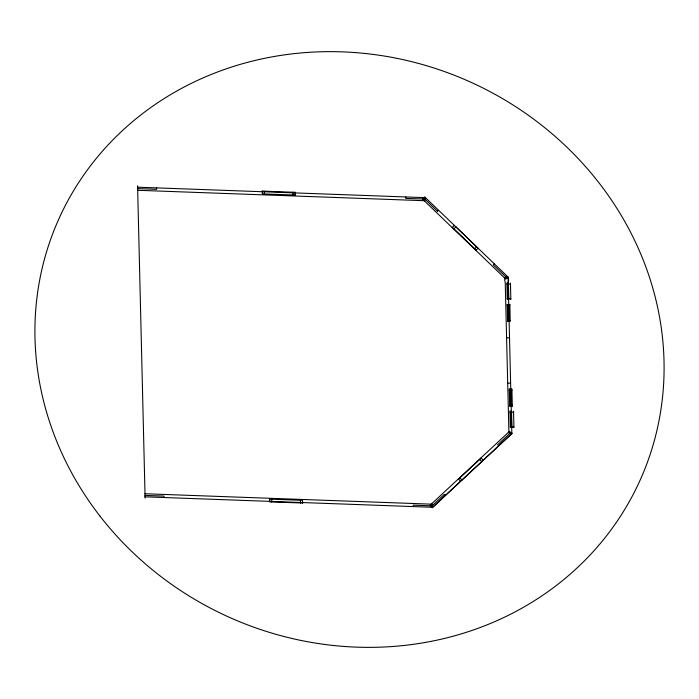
<?xml version="1.0" encoding="UTF-8"?>
<svg xmlns="http://www.w3.org/2000/svg" width="699" height="699" viewBox="0 0 699 699"><rect width="100%" height="100%" fill="white"/><g stroke="black" fill="none" stroke-linecap="round" stroke-linejoin="round"><path stroke-width="1.05" d="M507.229 304.388L507.64 321.391M509.868 304.581L510.191 320.553C510.768 321.828 508.898 321.741 509.309 320.596L508.951 304.982L508.986 304.449L509.877 304.484M510.165 389.072L510.576 406.128M511.021 389.098L511.432 406.163M508.121 304.423L508.531 321.418M509.274 389.037L509.685 406.102M511.913 389.133L512.323 406.198M508.426 283.06L508.82 299.443M506.915 283.008L507.308 299.39M507.614 283.034L508.007 299.417M510.453 283.139L510.847 299.522M510.707 411.073L511.1 427.526M513.538 411.169L513.931 427.631M509.999 411.047L510.392 427.5M511.519 411.099L511.913 427.552M295.188 195.038L262.3 193.903L262.256 191.01M295.153 195.108L295.118 192.234M302.623 502.992L269.709 501.926L269.665 499.034M302.553 500.187L302.562 503.14M454.437 225.288L452.332 227.332M452.34 227.341L476.159 250.041M478.212 248.128L476.098 250.19M458.448 479.182L460.597 481.244M458.404 479.304L481.165 458.028M483.306 460.091L481.095 458.177M508.199 282.326C510.462 275.555 502.511 274.995 505.228 282.221L508.924 432.751M511.886 432.864L508.855 432.864M437.53 211.281L438.553 210.329M453.843 228.783L455.897 226.878M474.577 248.722L476.622 246.817M494.315 263.907L493.284 264.86L507.055 278.019L508.077 277.057L424.87 197.083L422.615 199.18L505.814 279.128L508.068 277.031M508.068 277.258L511.825 433.598L432.332 507.631L431.257 506.626L444.337 494.376L445.412 495.408M511.834 433.616L432.34 507.64L429.981 505.368L509.475 431.344L511.834 433.616L510.768 432.585L497.618 444.765L498.684 445.796M424.861 197.109L423.839 198.053L437.53 211.281M262.239 191.098L295.065 192.304M405.787 197.004L405.822 198.411L424.809 199.049L424.765 197.642L137.624 187.192L137.651 188.599L156.637 189.333L156.602 187.935M137.694 190.285L424.817 200.727L424.747 197.634M506.871 283.969L507.579 283.995M508.391 284.021L510.41 284.1M507.229 298.683L507.937 298.709M508.741 298.744L510.768 298.814M507.221 304.484L508.112 304.519M507.194 305.594L508.086 305.62M508.951 305.655L509.842 305.69M507.553 320.457L508.444 320.492M509.309 320.596L510.191 320.553M507.623 321.339L508.514 321.365M506.565 337.809L509.527 337.888L509.545 338.657M507.649 383.087L510.62 383.192M509.256 389.177L510.148 389.212M511.013 389.238L511.904 389.273M509.23 390.278L510.121 390.313M510.986 390.348L511.878 390.374M509.588 405.149L510.48 405.175M511.345 405.21L512.236 405.245M509.667 406.023L510.55 406.058M511.415 406.093L512.306 406.119M509.955 412.061L510.663 412.087M511.467 412.122L513.494 412.192M510.305 426.783L511.013 426.809M511.825 426.836L513.844 426.914M144.999 493.747L432.122 504.189L432.192 507.273L145.069 496.832L145.034 495.434L164.02 496.072L164.047 497.478M269.639 499.121L302.475 500.327M479.645 459.531L481.786 461.593M459.837 477.967L461.978 480.03M455.591 226.59L476.805 246.992M413.231 506.548L413.196 505.141L432.183 505.884L432.218 507.282M292.977 192.225L293.047 195.038M300.387 500.257L300.456 503.062M264.309 191.177L264.379 193.981M271.719 499.2L271.789 502.004M137.581 185.768L145.104 498.09M99.817 515.906A318.639 293.528 24.1 0 0 640.083 480.248A318.639 293.528 24.1 0 0 308.608 52.355A318.639 293.528 24.1 0 0 99.817 515.906"/></g></svg>
